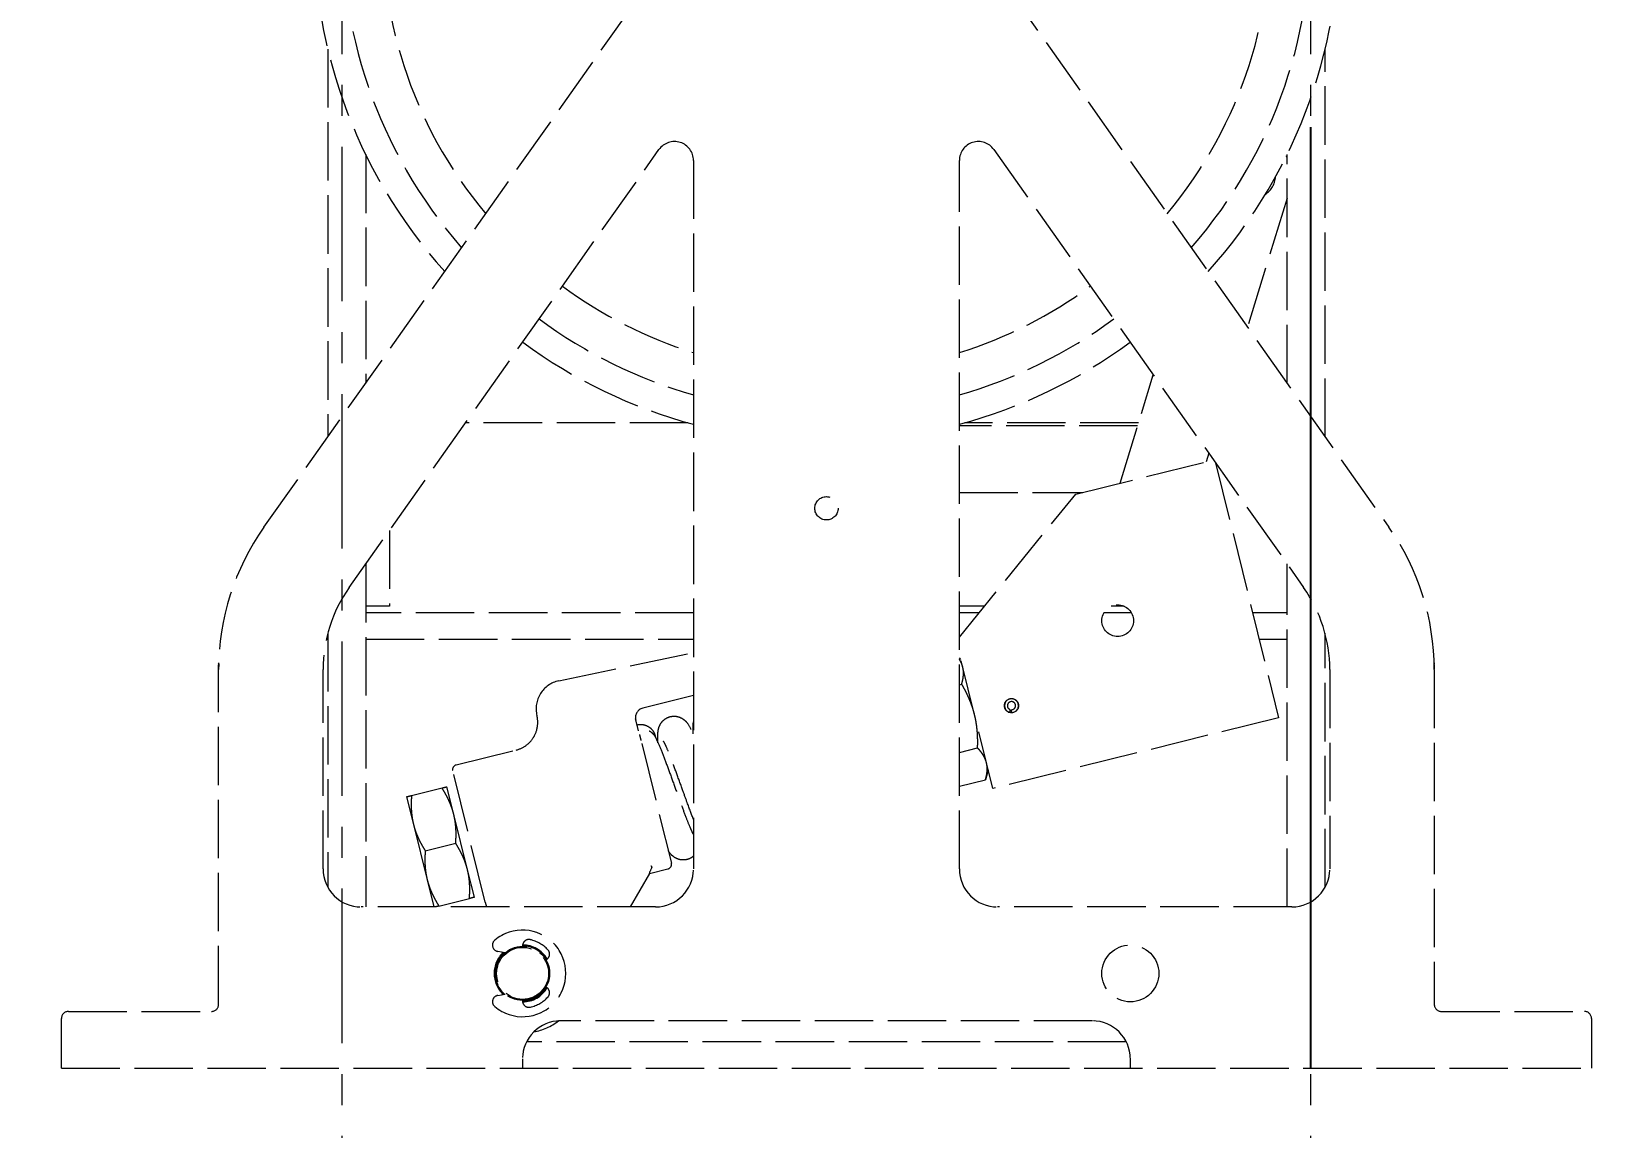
# Model space of a CAD drawing. Header units: millimetres. Extents: x -665 to 1025160, y -26028 to 4210.
# Drawn here: x 2037.4 to 2362, y -6627.6 to -6402.4 of the extents above; entities that cross this region are included whole.
import ezdxf

# ---------------------------------------------------------------- set-up
doc = ezdxf.new("R2010")
doc.units = ezdxf.units.MM
doc.linetypes.add('$2$ACAD_ISO02W100', pattern=[15, 12, -3])
doc.linetypes.add('$2$CENTER', pattern=[50.8, 31.75, -6.35, 6.35, -6.35])
doc.layers.add('$2$CL', color=2, linetype='$2$CENTER', lineweight=0)
doc.layers.add('$2$DL', color=8, linetype='$2$ACAD_ISO02W100', lineweight=0)
doc.styles.add('Century Gothic$001H0', font='cent.shx')
doc.dimstyles.new('Copy of ISO-25', dxfattribs={"dimtxt": 250, "dimasz": 80, "dimexe": 1.25, "dimexo": 0.625, "dimtad": 1, "dimtxsty": 'Century Gothic$001H0', "dimblk": 'ARCHTICK', "dimcen": 2.5, "dimadec": 0, "dimazin": 0, "dimtfac": 1, "dimtmove": 0, "dimatfit": 3, "dimfxl": 1, "dimarcsym": 0})

# ---------------------------------------------------------------- blocks, each defined once
blk = doc.blocks.new('_ArchTick')
at = {"color": 0, "linetype": 'ByBlock', "const_width": 0.15}
blk.add_lwpolyline([(-0.5, -0.5), (0.5, 0.5)], dxfattribs=at)
blk = doc.blocks.new('*D99')
at = {"color": 0, "lineweight": -2, "transparency": 16777216}
for p, q in [((3250, -6315.42), (249.37, -6315.42)), ((250.62, -23815.42), (250.62, -6315.42)), ((3250, -23815.42), (249.37, -23815.42))]:
    blk.add_line(p, q, dxfattribs=at)
at = {"layer": 'Defpoints', "color": 0, "transparency": 16777216}
for p in [(250.62, -6315.42), (3250.62, -6315.42), (3250.62, -23815.42)]:
    blk.add_point(p, dxfattribs=at)
at = {"color": 0, "lineweight": -2, "transparency": 16777216, "xscale": 80, "yscale": 80, "zscale": 80}
for p, rotation in [((250.62, -6315.42), 90), ((250.62, -23815.42), 270)]:
    blk.add_blockref('_ArchTick', p, dxfattribs=dict(at, rotation=rotation))
at = {"color": 0, "transparency": 16777216, "insert": (125, -15065.42), "char_height": 250, "attachment_point": 5, "rotation": 90, "style": 'Century Gothic$001H0'}
blk.add_mtext('SHAFT TOTAL HEIGHT 17500', dxfattribs=at)

msp = doc.modelspace()

# ---------------------------------------------------------------- linework, layer by layer
at = {"layer": '$2$CL'}
for p, q in [((2101.175, -6864.252), (2101.175, -6381.419)), ((2300.075, -6864.252), (2300.075, -6381.419))]:
    msp.add_line(p, q, dxfattribs=at)
at = {"layer": '$2$DL'}
for p, q in [((2085.126, -6504.25), (2181.518, -6367.91)), ((2219.732, -6367.91), (2316.124, -6504.25)), ((2098.25, -6406.065), (2098.25, -6485.687)), ((2303, -6485.687), (2303, -6406.065)), ((2102.641, -6516.633), (2166.24, -6426.675)), ((2235.01, -6426.675), (2298.609, -6516.633)), ((2106.05, -6427.718), (2106.05, -6474.655)), ((2173.325, -6428.927), (2173.325, -6574.469)), ((2227.925, -6574.469), (2227.925, -6428.927)), ((2295.2, -6474.655), (2295.2, -6427.718)), ((2295.2, -6436.678), (2287.074, -6463.161)), ((2260.922, -6495.214), (2267.745, -6472.977)), ((2172.233, -6482.819), (2126.548, -6482.819)), ((2264.529, -6483.458), (2227.925, -6483.458)), ((2264.725, -6482.819), (2229.017, -6482.819)), ((2251.813, -6497.471), (2280.107, -6490.462)), ((2279.124, -6489.073), (2278.582, -6490.84)), ((2280.501, -6491.021), (2293.476, -6543.401)), ((2227.925, -6497.108), (2253.277, -6497.108)), ((2227.925, -6526.878), (2251.813, -6497.471)), ((2110.925, -6504.916), (2110.925, -6520.508)), ((2106.05, -6511.811), (2106.05, -6582.269)), ((2295.2, -6582.269), (2295.2, -6511.811)), ((2110.925, -6520.508), (2106.05, -6520.508)), ((2233.099, -6520.508), (2227.925, -6520.508)), ((2261.767, -6520.508), (2259.059, -6520.508)), ((2173.325, -6521.819), (2106.05, -6521.819)), ((2232.035, -6521.819), (2227.925, -6521.819)), ((2263.218, -6521.819), (2257.608, -6521.819)), ((2295.2, -6521.819), (2288.13, -6521.819)), ((2097.948, -6527.278), (2098.25, -6527.278)), ((2098.25, -6526.029), (2098.25, -6578.245)), ((2106.05, -6527.278), (2173.325, -6527.278)), ((2289.482, -6527.278), (2295.2, -6527.278)), ((2303, -6578.245), (2303, -6526.029)), ((2303, -6527.278), (2303.302, -6527.278)), ((2145.658, -6535.822), (2173.325, -6530.036)), ((2234.799, -6557.935), (2227.925, -6530.183)), ((2075.825, -6602.256), (2075.825, -6533.519)), ((2097.275, -6574.469), (2097.275, -6533.519)), ((2228.235, -6531.436), (2227.925, -6531.114)), ((2303.975, -6533.519), (2303.975, -6574.469)), ((2325.425, -6533.519), (2325.425, -6602.256)), ((2227.925, -6536.607), (2228.41, -6536.487)), ((2173.325, -6538.847), (2162.898, -6541.43)), ((2293.476, -6543.401), (2234.799, -6557.935)), ((2161.556, -6544.124), (2161.433, -6543.628)), ((2162.043, -6546.088), (2161.556, -6544.124)), ((2124.602, -6553.087), (2136.902, -6550.041)), ((2162.685, -6548.681), (2168.779, -6573.283)), ((2227.925, -6550.525), (2231.658, -6549.601)), ((2130.584, -6581.29), (2123.891, -6554.268)), ((2227.925, -6557.484), (2233.282, -6556.158)), ((2233.861, -6554.149), (2233.282, -6556.158)), ((2114.42, -6559.627), (2115.826, -6565.306)), ((2115.434, -6559.376), (2121.687, -6557.827)), ((2124.107, -6563.255), (2122.701, -6557.576)), ((2115.826, -6565.306), (2118.64, -6576.663)), ((2126.921, -6574.611), (2124.107, -6563.255)), ((2118.247, -6570.733), (2124.5, -6569.184)), ((2128.327, -6580.29), (2126.921, -6574.611)), ((2164.282, -6575.402), (2160.298, -6582.269)), ((2164.282, -6575.402), (2168.067, -6574.464)), ((2118.64, -6576.663), (2120.028, -6582.269)), ((2165.525, -6582.269), (2105.075, -6582.269)), ((2121.06, -6582.09), (2127.313, -6580.541)), ((2130.584, -6581.29), (2130.826, -6582.269)), ((2296.175, -6582.269), (2235.725, -6582.269)), ((2134.663, -6591.664), (2133.132, -6591.395)), ((2138.225, -6590.265), (2138.225, -6590.37)), ((2143.03, -6593.144), (2143.121, -6593.092)), ((2143.121, -6598.745), (2143.03, -6598.693)), ((2133.132, -6600.443), (2134.663, -6600.173)), ((2138.225, -6601.467), (2138.225, -6601.572)), ((2043.536, -6615.419), (2043.536, -6605.181)), ((2044.999, -6603.719), (2074.362, -6603.719)), ((2326.887, -6603.719), (2356.251, -6603.719)), ((2357.714, -6605.181), (2357.714, -6615.419)), ((2255.225, -6605.669), (2146.025, -6605.669)), ((2262.191, -6609.959), (2139.059, -6609.959)), ((2138.225, -6613.469), (2138.225, -6615.419)), ((2263.025, -6615.419), (2263.025, -6613.469)), ((2043.536, -6615.419), (2357.714, -6615.419))]:
    msp.add_line(p, q, dxfattribs=at)
for centre, radius in [((2200.625, -6500.369), 2.395), ((2260.413, -6523.466), 3.253), ((2238.619, -6540.917), 1.462), ((2138.225, -6595.919), 5.548), ((2138.225, -6595.919), 5.338), ((2263.025, -6595.919), 5.85)]:
    msp.add_circle(centre, radius, dxfattribs=at)
for centre, radius, start, end in [((2200.625, -6381.419), 105.3, 318.09966, 221.90034), ((2200.625, -6381.419), 99.45, 318.86903, 221.13097), ((2200.625, -6381.419), 91.163, 320.1335, 219.8665), ((2169.425, -6428.927), 3.9, 0, 144.73993), ((2231.825, -6428.927), 3.9, 35.26007, 180), ((2288.44, -6432.119), 7.8, 29.92608, 31.89078), ((2288.44, -6432.119), 4.388, 302.17143, 357.82857), ((2200.625, -6381.419), 91.162, 233.51426, 252.57451), ((2200.625, -6381.419), 91.162, 287.42549, 306.48574), ((2200.625, -6381.419), 99.45, 233.61641, 254.0672), ((2200.625, -6381.419), 99.45, 285.9328, 306.38359), ((2200.625, -6381.419), 105.3, 233.67883, 254.97389), ((2200.625, -6381.419), 105.3, 285.02611, 306.32117), ((2126.525, -6533.519), 50.7, 144.73993, 180), ((2274.725, -6533.519), 50.7, 0, 35.26007), ((2126.525, -6533.519), 29.25, 144.73993, 180), ((2274.725, -6533.519), 29.25, 0, 35.26007), ((2146.856, -6541.548), 5.85, 101.81202, 193.91195), ((2238.619, -6540.917), 1.42, 275.08497, 247.78153), ((2238.619, -6540.917), 0.838, 282.16813, 240.69837), ((2238.056, -6541.921), 0.312, 274.82748, 60.69837), ((2238.862, -6542.042), 0.312, 102.16813, 248.03902), ((2124.837, -6554.034), 0.975, 103.91195, 193.91195), ((2105.075, -6574.469), 7.8, 180, 270), ((2165.525, -6574.469), 7.8, 270, 0), ((2167.833, -6573.518), 0.975, 283.91195, 13.91195), ((2235.725, -6574.469), 7.8, 180, 270), ((2296.175, -6574.469), 7.8, 270, 0), ((2138.225, -6595.919), 8.892, 230.07824, 129.92176), ((2139.535, -6590.265), 1.31, 76.9497, 180), ((2138.225, -6595.919), 7.114, 43.0503, 76.9497), ((2133.36, -6590.104), 1.31, 129.92176, 260), ((2138.225, -6595.919), 5.85, 132.38101, 227.61899), ((2138.225, -6595.919), 5.645, 130.76004, 229.23996), ((2138.225, -6595.919), 5.645, 30, 90), ((2138.225, -6595.919), 5.85, 30.14536, 89.85464), ((2142.466, -6591.957), 1.31, 300, 43.0503), ((2138.225, -6595.919), 5.645, 270, 330), ((2142.466, -6599.88), 1.31, 316.9497, 60), ((2133.36, -6601.733), 1.31, 100, 230.07824), ((2139.535, -6601.572), 1.31, 180, 283.0503), ((2138.225, -6595.919), 5.85, 270.14536, 329.85464), ((2138.225, -6595.919), 7.114, 283.0503, 316.9497), ((2074.362, -6602.256), 1.462, 270, 0), ((2326.887, -6602.256), 1.462, 180, 270), ((2146.025, -6613.469), 7.8, 90, 180), ((2138.225, -6595.919), 12.245, 280.78132, 307.14366), ((2255.225, -6613.469), 7.8, 0, 90)]:
    msp.add_arc(centre, radius, start, end, dxfattribs=at)
for centre, major_axis, ratio, start_param, end_param in [((2163.367, -6543.324), (0.469, -1.894), 0.9993908, 3.1415927, 4.712389), ((2175.168, -6556.634), (-10.901, -18.767), 0.0250931, 5.9546558, 6.3074662), ((2044.999, -6605.181), (-1.463, 0), 0.9998477, 4.712389, 6.2831853), ((2356.251, -6605.181), (1.463, 0), 0.9998477, 0, 1.5707963)]:
    msp.add_ellipse(centre, major_axis=major_axis, ratio=ratio, start_param=start_param, end_param=end_param, dxfattribs=at)
for points in [[(2075.825, -6532.402), (2075.827, -6532.344), (2075.829, -6532.286), (2075.837, -6532.229)], [(2075.835, -6532.229), (2075.84, -6532.193), (2075.843, -6532.157), (2075.844, -6532.122)], [(2075.841, -6532.229), (2075.838, -6532.229), (2075.836, -6532.229), (2075.836, -6532.229)], [(2325.406, -6532.121), (2325.407, -6532.157), (2325.41, -6532.193), (2325.415, -6532.229)], [(2325.414, -6532.229), (2325.421, -6532.286), (2325.425, -6532.344), (2325.425, -6532.402)], [(2325.425, -6532.557), (2325.425, -6532.567), (2325.425, -6532.577), (2325.425, -6532.587)]]:
    msp.add_open_spline(points, degree=3, dxfattribs=at)
for points, knots in [([(2075.825, -6532.402), (2075.825, -6532.402), (2075.825, -6532.402), (2075.825, -6532.407), (2075.825, -6532.416), (2075.825, -6532.428), (2075.825, -6532.439), (2075.825, -6532.455), (2075.825, -6532.483), (2075.825, -6532.522), (2075.825, -6532.555), (2075.825, -6532.572), (2075.825, -6532.573)], [0.689078904, 0.689078904, 0.689078904, 0.689078904, 0.689372749, 0.68986551, 0.691836554, 0.693807599, 0.695778643, 0.697749687, 0.701691776, 0.709575953, 0.71746013, 0.717987606, 0.717987606, 0.717987606, 0.717987606]), ([(2075.825, -6533.409), (2075.825, -6533.193), (2075.825, -6532.961), (2075.825, -6532.674), (2075.825, -6532.624), (2075.825, -6532.573)], [0, 0, 0, 0, 0.1189613, 0.1189613, 0.14428394, 0.14428394, 0.14428394, 0.14428394]), ([(2075.825, -6533.409), (2075.825, -6533.418), (2075.825, -6533.441), (2075.825, -6533.471), (2075.825, -6533.495), (2075.825, -6533.509), (2075.825, -6533.516), (2075.825, -6533.519)], [0.862488945, 0.862488945, 0.862488945, 0.862488945, 0.867259498, 0.875143676, 0.879085764, 0.881056809, 0.882752741, 0.882752741, 0.882752741, 0.882752741]), ([(2325.425, -6532.557), (2325.425, -6532.553), (2325.425, -6532.542), (2325.425, -6532.528), (2325.425, -6532.517), (2325.425, -6532.513), (2325.425, -6532.507), (2325.425, -6532.499), (2325.425, -6532.487), (2325.425, -6532.477), (2325.425, -6532.469), (2325.425, -6532.463), (2325.425, -6532.457), (2325.425, -6532.452), (2325.425, -6532.449), (2325.425, -6532.447), (2325.425, -6532.444), (2325.425, -6532.44), (2325.425, -6532.437), (2325.425, -6532.435), (2325.425, -6532.434), (2325.425, -6532.434), (2325.425, -6532.433), (2325.425, -6532.431), (2325.425, -6532.43), (2325.425, -6532.429), (2325.425, -6532.429), (2325.425, -6532.429), (2325.425, -6532.428), (2325.425, -6532.427), (2325.425, -6532.426), (2325.425, -6532.424), (2325.425, -6532.422), (2325.425, -6532.42), (2325.425, -6532.419), (2325.425, -6532.418), (2325.425, -6532.417), (2325.425, -6532.414), (2325.425, -6532.411), (2325.425, -6532.409), (2325.425, -6532.408), (2325.425, -6532.407), (2325.425, -6532.406), (2325.425, -6532.405), (2325.425, -6532.404), (2325.425, -6532.402), (2325.425, -6532.402), (2325.425, -6532.402)], [0.0175613, 0.0175613, 0.0175613, 0.0175613, 0.019383493, 0.023325576, 0.024311097, 0.024803858, 0.025296618, 0.02726766, 0.029238701, 0.031209743, 0.032195264, 0.033180784, 0.034166305, 0.035151826, 0.035644586, 0.035890967, 0.036137347, 0.037122868, 0.037615628, 0.037862008, 0.037923603, 0.037985198, 0.038108388, 0.038601149, 0.038724339, 0.038785934, 0.038847529, 0.038909124, 0.038970719, 0.039093909, 0.039340289, 0.03958667, 0.04007943, 0.04032581, 0.04057219, 0.040695381, 0.040818571, 0.041064951, 0.042050472, 0.042296852, 0.042420042, 0.042543232, 0.042789612, 0.042912802, 0.043035992, 0.043528753, 0.04382206, 0.04382206, 0.04382206, 0.04382206]), ([(2325.425, -6532.594), (2325.425, -6532.594), (2325.425, -6532.592), (2325.425, -6532.589), (2325.425, -6532.587)], [0.0114000714, 0.0114000714, 0.0114000714, 0.0114000714, 0.0114993269, 0.0125363242, 0.0125363242, 0.0125363242, 0.0125363242]), ([(2325.425, -6532.594), (2325.425, -6532.747), (2325.425, -6532.899), (2325.425, -6533.146), (2325.425, -6533.243), (2325.425, -6533.338)], [0, 0, 0, 0, 0.07642803, 0.07642803, 0.12808479, 0.12808479, 0.12808479, 0.12808479]), ([(2325.425, -6533.519), (2325.425, -6533.516), (2325.425, -6533.509), (2325.425, -6533.495), (2325.425, -6533.471), (2325.425, -6533.421), (2325.425, -6533.375), (2325.425, -6533.342), (2325.425, -6533.338)], [-0.149852191, -0.149852191, -0.149852191, -0.149852191, -0.148155042, -0.146184001, -0.142241917, -0.134357751, -0.118589418, -0.116654346, -0.116654346, -0.116654346, -0.116654346]), ([(2136.902, -6550.041), (2136.912, -6550.038), (2136.923, -6550.036), (2137.675, -6549.845), (2138.379, -6549.509), (2139.666, -6548.55), (2140.16, -6547.956), (2141.007, -6546.555), (2141.194, -6545.785), (2141.394, -6544.496), (2141.364, -6543.708), (2141.178, -6542.956)], [-0.9842444, -0.9842444, -0.9842444, -0.9842444, -0.98199894, -0.98199894, -0.81744243, -0.81744243, -0.63712769, -0.63712769, -0.37828486, -0.37828486, 0, 0, 0, 0]), ([(2166.032, -6548.533), (2166.006, -6548.121), (2165.991, -6547.737), (2165.986, -6546.994), (2165.997, -6546.632), (2166.079, -6545.998), (2166.125, -6545.741), (2166.286, -6545.218), (2166.39, -6544.956), (2166.694, -6544.427), (2166.903, -6544.158), (2167.413, -6543.692), (2167.712, -6543.493), (2168.363, -6543.205), (2168.727, -6543.114), (2169.437, -6543.061), (2169.792, -6543.096), (2170.476, -6543.273), (2170.808, -6543.425), (2171.323, -6543.753), (2171.526, -6543.924), (2171.878, -6544.273), (2172.02, -6544.45), (2172.602, -6545.249), (2172.9, -6545.874), (2173.284, -6546.731), (2173.305, -6546.776), (2173.325, -6546.822)], [10.8965018, 10.8965018, 10.8965018, 10.8965018, 11.220793, 11.220793, 11.5798097, 11.5798097, 11.79663, 11.79663, 11.9777002, 11.9777002, 12.1663101, 12.1663101, 12.3503315, 12.3503315, 12.5392843, 12.5392843, 12.7232104, 12.7232104, 12.9203528, 12.9203528, 13.0910963, 13.0910963, 13.2861417, 13.2861417, 13.991697, 13.991697, 14.0307218, 14.0307218, 14.0307218, 14.0307218]), ([(2237.904, -6542.193), (2237.906, -6542.194), (2237.909, -6542.195), (2237.914, -6542.198), (2237.916, -6542.199), (2237.922, -6542.202), (2237.926, -6542.204), (2237.942, -6542.211), (2237.951, -6542.214), (2237.967, -6542.22), (2237.974, -6542.222), (2238.013, -6542.231), (2238.034, -6542.232), (2238.064, -6542.233), (2238.074, -6542.232), (2238.083, -6542.231)], [-1.17134333, -1.17134333, -1.17134333, -1.17134333, -1.16988026, -1.16988026, -1.1684172, -1.1684172, -1.16549107, -1.16549107, -1.1530993, -1.1530993, -1.14070752, -1.14070752, -1.06959866, -1.06959866, -1.03296079, -1.03296079, -1.03296079, -1.03296079]), ([(2238.745, -6542.331), (2238.753, -6542.335), (2238.762, -6542.338), (2238.791, -6542.346), (2238.812, -6542.352), (2238.852, -6542.354), (2238.859, -6542.354), (2238.876, -6542.354), (2238.885, -6542.353), (2238.903, -6542.351), (2238.907, -6542.351), (2238.914, -6542.35), (2238.917, -6542.349), (2238.922, -6542.348), (2238.925, -6542.348), (2238.928, -6542.347)], [-1.30959714, -1.30959714, -1.30959714, -1.30959714, -1.27295926, -1.27295926, -1.20185041, -1.20185041, -1.18945863, -1.18945863, -1.17706685, -1.17706685, -1.17414073, -1.17414073, -1.17267766, -1.17267766, -1.1712146, -1.1712146, -1.1712146, -1.1712146]), ([(2161.739, -6544.861), (2162.064, -6544.78), (2162.407, -6544.753), (2163.061, -6544.811), (2163.381, -6544.892), (2163.979, -6545.147), (2164.265, -6545.327), (2164.757, -6545.762), (2164.97, -6546.024), (2165.209, -6546.446), (2165.276, -6546.589), (2165.361, -6546.813), (2165.388, -6546.891), (2165.42, -6547.001), (2165.428, -6547.031), (2165.439, -6547.072), (2165.442, -6547.083), (2165.445, -6547.096), (2165.446, -6547.099), (2165.447, -6547.102), (2165.447, -6547.103), (2165.447, -6547.104), (2165.447, -6547.104), (2165.447, -6547.104)], [0.0000025, 0.0000025, 0.0000025, 0.0000025, 0.16357637, 0.16357637, 0.32079123, 0.32079123, 0.48144516, 0.48144516, 0.64181287, 0.64181287, 0.71838553, 0.71838553, 0.75883036, 0.75883036, 0.77398713, 0.77398713, 0.7796704, 0.7796704, 0.78073599, 0.78073599, 0.78124021, 0.78124021, 0.78130324, 0.78130324, 0.78130324, 0.78130324]), ([(2162.221, -6546.807), (2162.231, -6546.85), (2162.242, -6546.894), (2162.253, -6546.938), (2162.255, -6546.945), (2162.257, -6546.952), (2162.259, -6546.959), (2162.26, -6546.967), (2162.262, -6546.974), (2162.264, -6546.981), (2162.264, -6546.983), (2162.265, -6546.985), (2162.265, -6546.986), (2162.266, -6546.987), (2162.266, -6546.988), (2162.266, -6546.989), (2162.266, -6546.99), (2162.266, -6546.991), (2162.267, -6546.992), (2162.267, -6546.994), (2162.268, -6546.995), (2162.268, -6546.997), (2162.268, -6546.998), (2162.268, -6546.999), (2162.269, -6547), (2162.269, -6547.001), (2162.269, -6547.002), (2162.269, -6547.003), (2162.27, -6547.006), (2162.271, -6547.01), (2162.272, -6547.013), (2162.273, -6547.017), (2162.274, -6547.021), (2162.275, -6547.024), (2162.276, -6547.028), (2162.277, -6547.032), (2162.278, -6547.036), (2162.284, -6547.061), (2162.29, -6547.087), (2162.297, -6547.112), (2162.304, -6547.142), (2162.311, -6547.171), (2162.319, -6547.202), (2162.322, -6547.217), (2162.326, -6547.232), (2162.33, -6547.247), (2162.334, -6547.262), (2162.337, -6547.277), (2162.341, -6547.293), (2162.356, -6547.354), (2162.372, -6547.416), (2162.387, -6547.479), (2162.403, -6547.543), (2162.419, -6547.607), (2162.435, -6547.672), (2162.451, -6547.738), (2162.468, -6547.804), (2162.485, -6547.871), (2162.5, -6547.932), (2162.515, -6547.993), (2162.53, -6548.055)], [-12.64733004, -12.64733004, -12.64733004, -12.64733004, -12.59867063, -12.59867063, -12.59867063, -12.59086103, -12.59086103, -12.59086103, -12.58305138, -12.58305138, -12.58305138, -12.58109896, -12.58109896, -12.58109896, -12.58012275, -12.58012275, -12.58012275, -12.57914654, -12.57914654, -12.57914654, -12.57719411, -12.57719411, -12.57719411, -12.57621789, -12.57621789, -12.57621789, -12.57524168, -12.57524168, -12.57524168, -12.57133679, -12.57133679, -12.57133679, -12.56743189, -12.56743189, -12.56743189, -12.563218, -12.563218, -12.563218, -12.53618662, -12.53618662, -12.53618662, -12.50492681, -12.50492681, -12.50492681, -12.48929176, -12.48929176, -12.48929176, -12.47365348, -12.47365348, -12.47365348, -12.4110709, -12.4110709, -12.4110709, -12.34844818, -12.34844818, -12.34844818, -12.28579468, -12.28579468, -12.28579468, -12.22974491, -12.22974491, -12.22974491, -12.22974491]), ([(2164.205, -6546.084), (2164.205, -6546.084), (2164.206, -6546.084), (2164.207, -6546.084), (2164.208, -6546.085), (2164.214, -6546.088), (2164.219, -6546.09), (2164.23, -6546.096), (2164.236, -6546.099), (2164.277, -6546.12), (2164.31, -6546.139), (2164.56, -6546.28), (2164.76, -6546.429), (2165.059, -6546.726), (2165.173, -6546.864), (2165.311, -6547.072), (2165.347, -6547.131), (2165.392, -6547.213), (2165.403, -6547.233), (2165.421, -6547.266), (2165.427, -6547.277), (2165.432, -6547.289)], [0, 0, 0, 0, 0.00007544, 0.00007544, 0.0006781, 0.0006781, 0.00342834, 0.00342834, 0.00709525, 0.00709525, 0.02665593, 0.02665593, 0.15428434, 0.15428434, 0.24641379, 0.24641379, 0.28114089, 0.28114089, 0.29271663, 0.29271663, 0.29900836, 0.29900836, 0.29900836, 0.29900836]), ([(2173.284, -6546.737), (2173.257, -6546.325), (2173.242, -6545.94), (2173.238, -6545.196), (2173.248, -6544.835), (2173.307, -6544.382), (2173.315, -6544.324), (2173.325, -6544.265)], [24.03843146, 24.03843146, 24.03843146, 24.03843146, 24.36316935, 24.36316935, 24.72205466, 24.72205466, 24.77382052, 24.77382052, 24.77382052, 24.77382052]), ([(2165.361, -6547.166), (2165.361, -6547.166), (2165.361, -6547.166), (2165.361, -6547.166), (2165.361, -6547.166), (2165.361, -6547.167), (2165.361, -6547.167), (2165.361, -6547.167), (2165.361, -6547.167), (2165.362, -6547.168), (2165.362, -6547.168), (2165.364, -6547.171), (2165.365, -6547.173), (2165.37, -6547.18), (2165.373, -6547.185), (2165.38, -6547.197), (2165.384, -6547.204), (2165.399, -6547.229), (2165.409, -6547.247), (2165.433, -6547.289), (2165.446, -6547.314), (2165.461, -6547.342), (2165.463, -6547.346), (2165.465, -6547.349)], [0.36106419, 0.36106419, 0.36106419, 0.36106419, 0.361136079, 0.361136079, 0.361211893, 0.361211893, 0.361287689, 0.361287689, 0.361440413, 0.361440413, 0.36174483, 0.36174483, 0.362957207, 0.362957207, 0.365943878, 0.365943878, 0.369922179, 0.369922179, 0.38053018, 0.38053018, 0.39467427, 0.39467427, 0.396777946, 0.396777946, 0.396777946, 0.396777946]), ([(2165.419, -6547.268), (2165.419, -6547.268), (2165.419, -6547.268), (2165.419, -6547.268), (2165.419, -6547.268), (2165.419, -6547.268), (2165.419, -6547.268), (2165.42, -6547.268), (2165.42, -6547.268), (2165.42, -6547.268), (2165.42, -6547.268), (2165.42, -6547.268), (2165.42, -6547.269), (2165.42, -6547.269), (2165.421, -6547.27), (2165.424, -6547.275), (2165.426, -6547.28), (2165.436, -6547.297), (2165.443, -6547.309), (2165.459, -6547.338), (2165.467, -6547.354), (2165.48, -6547.379), (2165.485, -6547.388), (2165.49, -6547.398), (2165.491, -6547.399), (2165.491, -6547.401), (2165.491, -6547.401), (2165.492, -6547.401), (2165.492, -6547.401), (2165.492, -6547.401), (2165.492, -6547.402), (2165.492, -6547.402), (2165.492, -6547.402), (2165.492, -6547.402), (2165.492, -6547.402), (2165.492, -6547.402)], [0.440525541, 0.440525541, 0.440525541, 0.440525541, 0.440540441, 0.440540441, 0.440578374, 0.440578374, 0.44061634, 0.44061634, 0.440654236, 0.440654236, 0.44073036, 0.44073036, 0.440805934, 0.440805934, 0.441108964, 0.441108964, 0.443827265, 0.443827265, 0.451059765, 0.451059765, 0.460702719, 0.460702719, 0.465600602, 0.465600602, 0.466218198, 0.466218198, 0.466371266, 0.466371266, 0.46644743, 0.46644743, 0.466524035, 0.466524035, 0.466600293, 0.466600293, 0.466603084, 0.466603084, 0.466603084, 0.466603084]), ([(2165.447, -6547.104), (2165.452, -6547.125), (2165.452, -6547.125), (2165.473, -6547.207), (2165.488, -6547.268), (2165.519, -6547.395), (2165.533, -6547.448), (2165.547, -6547.507)], [0, 0, 0, 0, 0.19805602, 0.19805602, 0.39396113, 0.39396113, 0.50632129, 0.50632129, 0.50632129, 0.50632129]), ([(2165.456, -6547.333), (2165.456, -6547.333), (2165.456, -6547.333), (2165.456, -6547.333), (2165.456, -6547.333), (2165.456, -6547.333), (2165.456, -6547.333), (2165.456, -6547.333), (2165.456, -6547.333), (2165.456, -6547.334), (2165.456, -6547.334), (2165.456, -6547.335), (2165.457, -6547.335), (2165.457, -6547.336), (2165.457, -6547.336), (2165.458, -6547.338), (2165.459, -6547.339), (2165.462, -6547.344), (2165.464, -6547.348), (2165.471, -6547.361), (2165.476, -6547.37), (2165.481, -6547.381), (2165.482, -6547.383), (2165.483, -6547.384)], [0.4825003265, 0.4825003265, 0.4825003265, 0.4825003265, 0.4825553457, 0.4825553457, 0.4825932607, 0.4825932607, 0.4826311348, 0.4826311348, 0.4827072852, 0.4827072852, 0.4828592028, 0.4828592028, 0.4830101184, 0.4830101184, 0.4833118487, 0.4833118487, 0.4839149598, 0.4839149598, 0.4863255134, 0.4863255134, 0.4912310987, 0.4912310987, 0.4921662175, 0.4921662175, 0.4921662175, 0.4921662175]), ([(2165.48, -6547.378), (2165.48, -6547.378), (2165.48, -6547.378), (2165.48, -6547.378), (2165.48, -6547.378), (2165.48, -6547.378), (2165.48, -6547.378), (2165.48, -6547.378), (2165.48, -6547.378), (2165.48, -6547.379), (2165.48, -6547.379), (2165.481, -6547.38), (2165.481, -6547.38), (2165.482, -6547.382), (2165.482, -6547.383), (2165.484, -6547.386), (2165.485, -6547.388), (2165.487, -6547.393), (2165.489, -6547.395), (2165.49, -6547.398), (2165.491, -6547.399), (2165.492, -6547.4), (2165.492, -6547.401), (2165.492, -6547.401), (2165.492, -6547.402), (2165.492, -6547.402), (2165.493, -6547.402), (2165.493, -6547.402), (2165.493, -6547.402), (2165.493, -6547.402)], [0.4987782738, 0.4987782738, 0.4987782738, 0.4987782738, 0.498844299, 0.498844299, 0.4989959403, 0.4989959403, 0.4991477234, 0.4991477234, 0.4992992814, 0.4992992814, 0.4994504966, 0.4994504966, 0.4997536082, 0.4997536082, 0.5003591201, 0.5003591201, 0.5015643923, 0.5015643923, 0.5027840785, 0.5027840785, 0.5033955599, 0.5033955599, 0.5036992695, 0.5036992695, 0.5040038826, 0.5040038826, 0.5043079979, 0.5043079979, 0.5044476712, 0.5044476712, 0.5044476712, 0.5044476712]), ([(2165.492, -6547.401), (2165.492, -6547.401), (2165.492, -6547.401), (2165.492, -6547.401), (2165.492, -6547.401), (2165.492, -6547.402), (2165.493, -6547.402), (2165.493, -6547.404), (2165.494, -6547.404), (2165.495, -6547.407), (2165.496, -6547.409), (2165.499, -6547.415), (2165.501, -6547.418), (2165.504, -6547.425), (2165.507, -6547.429), (2165.521, -6547.457), (2165.534, -6547.481), (2165.613, -6547.634), (2165.678, -6547.765), (2165.832, -6548.086), (2165.921, -6548.278), (2166.342, -6549.216), (2166.702, -6550.097), (2167.457, -6552.045), (2167.859, -6553.123), (2168.671, -6555.346), (2169.091, -6556.514), (2169.908, -6558.787), (2170.315, -6559.918), (2171.067, -6561.978), (2171.423, -6562.938), (2172.036, -6564.537), (2172.306, -6565.216), (2172.727, -6566.219), (2172.895, -6566.595), (2173.128, -6567.081), (2173.211, -6567.239), (2173.294, -6567.386), (2173.315, -6567.42), (2173.325, -6567.435)], [0.5060417, 0.5060417, 0.5060417, 0.5060417, 0.5061476, 0.5061476, 0.5067565, 0.5067565, 0.5073664, 0.5073664, 0.5079737, 0.5079737, 0.5091825, 0.5091825, 0.5126616, 0.5126616, 0.5172897, 0.5172897, 0.5419702, 0.5419702, 0.6736263, 0.6736263, 0.8492262, 0.8492262, 1.4886573, 1.4886573, 2.1046963, 2.1046963, 2.7044293, 2.7044293, 3.2842745, 3.2842745, 3.8282954, 3.8282954, 4.3022521, 4.3022521, 4.667357, 4.667357, 4.9193475, 4.9193475, 5.0450143, 5.0450143, 5.0450143, 5.0450143]), ([(2173.325, -6564.302), (2172.919, -6563.248), (2172.48, -6562.059), (2171.726, -6559.986), (2171.411, -6559.11), (2170.668, -6557.044), (2170.232, -6555.828), (2169.415, -6553.592), (2169.023, -6552.537), (2168.324, -6550.729), (2168.004, -6549.94), (2167.621, -6549.072), (2167.512, -6548.838), (2167.343, -6548.496), (2167.276, -6548.373), (2167.207, -6548.254), (2167.19, -6548.228), (2167.19, -6548.228)], [60.2556001, 60.2556001, 60.2556001, 60.2556001, 60.9172661, 60.9172661, 61.370153, 61.370153, 61.9902931, 61.9902931, 62.5899442, 62.5899442, 63.1689193, 63.1689193, 63.4305298, 63.4305298, 63.6519869, 63.6519869, 63.7911262, 63.7911262, 63.7911262, 63.7911262]), ([(2173.325, -6571.815), (2173.08, -6572.031), (2172.795, -6572.217), (2172.158, -6572.495), (2171.794, -6572.584), (2171.084, -6572.634), (2170.727, -6572.598), (2170.058, -6572.425), (2169.746, -6572.283), (2169.23, -6571.957), (2169.016, -6571.775), (2168.63, -6571.386), (2168.469, -6571.181), (2168.264, -6570.891), (2168.203, -6570.799), (2168.145, -6570.708)], [70.8863468, 70.8863468, 70.8863468, 70.8863468, 71.0619516, 71.0619516, 71.2508762, 71.2508762, 71.4347658, 71.4347658, 71.6236294, 71.6236294, 71.8047578, 71.8047578, 72.0216236, 72.0216236, 72.1239685, 72.1239685, 72.1239685, 72.1239685]), ([(2164.546, -6573.786), (2164.546, -6573.786), (2164.547, -6573.786), (2164.665, -6573.881), (2164.709, -6573.97), (2164.751, -6574.121), (2164.743, -6574.212), (2164.7, -6574.304), (2164.699, -6574.306), (2164.698, -6574.309)], [-0.20234318, -0.20234318, -0.20234318, -0.20234318, -0.20196048, -0.20196048, -0.11574432, -0.11574432, -0.00328393, -0.00328393, 0, 0, 0, 0])]:
    msp.add_open_spline(points, degree=3, knots=knots, dxfattribs=at)
for points, weights in [([(2228.612, -6532.957), (2228.41, -6532.143), (2227.925, -6531.363)], [1, 1.04774873674, 1.07520831763]), ([(2228.41, -6536.487), (2228.989, -6534.479), (2228.612, -6532.957)], [1.10906450004, 1.0930923738, 1]), ([(2231.048, -6542.793), (2230.294, -6539.75), (2228.41, -6536.487)], [1, 1.0930923738, 1.10906450004]), ([(2231.658, -6549.601), (2231.802, -6545.836), (2231.048, -6542.793)], [1.10906450004, 1.0930923738, 1]), ([(2233.484, -6552.628), (2233.108, -6551.106), (2231.658, -6549.601)], [1, 1.0930923738, 1.10906450004]), ([(2233.282, -6556.158), (2233.861, -6554.149), (2233.484, -6552.628)], [1.10906450004, 1.0930923738, 1]), ([(2114.42, -6559.627), (2114.42, -6559.627), (2115.434, -6559.376)], [1, 1.0930923738, 1.10906450004]), ([(2115.434, -6559.376), (2115.174, -6562.67), (2115.826, -6565.306)], [1.10906450004, 1.0930923738, 1]), ([(2121.687, -6557.827), (2122.701, -6557.576), (2122.701, -6557.576)], [1.10906450004, 1.0930923738, 1]), ([(2124.107, -6563.255), (2123.455, -6560.619), (2121.687, -6557.827)], [1, 1.0930923738, 1.10906450004]), ([(2115.826, -6565.306), (2116.479, -6567.941), (2118.247, -6570.733)], [1, 1.0930923738, 1.10906450004]), ([(2124.5, -6569.184), (2124.76, -6565.89), (2124.107, -6563.255)], [1.10906450004, 1.0930923738, 1]), ([(2126.921, -6574.611), (2126.268, -6571.976), (2124.5, -6569.184)], [1, 1.0930923738, 1.10906450004]), ([(2118.247, -6570.733), (2117.987, -6574.027), (2118.64, -6576.663)], [1.10906450004, 1.0930923738, 1]), ([(2127.313, -6580.541), (2127.573, -6577.247), (2126.921, -6574.611)], [1.10906450004, 1.0930923738, 1]), ([(2118.64, -6576.663), (2119.292, -6579.298), (2121.06, -6582.09)], [1, 1.0930923738, 1.10906450004]), ([(2121.06, -6582.09), (2120.587, -6582.207), (2120.339, -6582.269)], [1.10906450004, 1.10154679262, 1.07694413229]), ([(2128.327, -6580.29), (2128.327, -6580.29), (2127.313, -6580.541)], [1, 1.0930923738, 1.10906450004])]:
    msp.add_rational_spline(points, weights, degree=2, dxfattribs=at)
msp.add_line((2300.075, -6615.419), (2300.075, -6422.052))

# ---------------------------------------------------------------- dimensions: what is measured, and where the dimension line sits
dim = msp.add_linear_dim(base=(250.625, -6315.42), p1=(3250.625, -23815.42), p2=(3250.625, -6315.42), angle=90, text='SHAFT TOTAL HEIGHT <>', dimstyle='Copy of ISO-25')
dim.commit()
dim.dimension.update_dxf_attribs({"geometry": '*D99', "text_midpoint": (125, -15065.42)})

doc.saveas('drawing.dxf')
